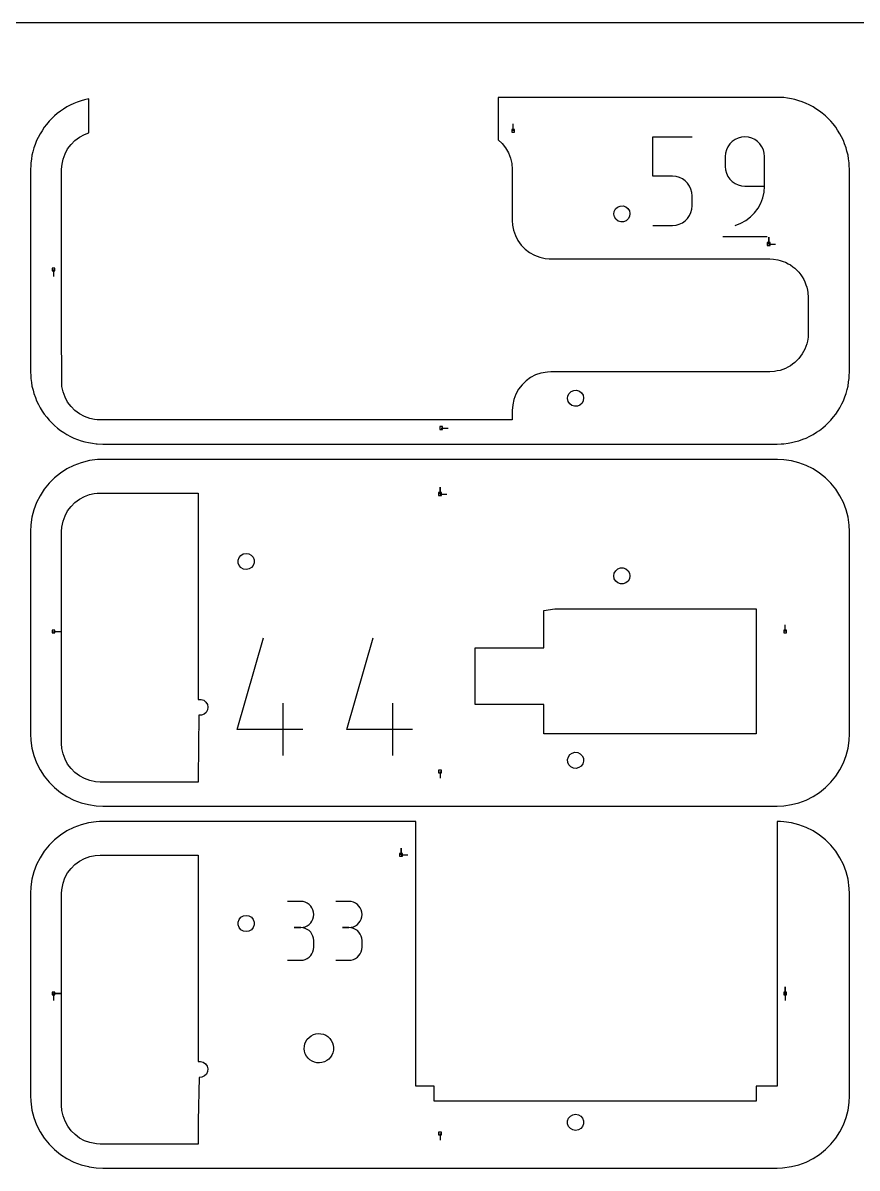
# Model space of a CAD drawing. Extents: x 0 to 570, y 0 to 470.
# Drawn here: x 178.3 to 351.4, y 232.2 to 470 of the extents above; entities that cross this region are included whole.
import ezdxf

# ---------------------------------------------------------------- set-up
doc = ezdxf.new("R2010")
doc.units = 0

msp = doc.modelspace()

# ---------------------------------------------------------------- linework, layer by layer
at = {"layer": 'annotation', "color": 1}
for p, q in [((280.011879, 447.580637), (280.011879, 449.009387)), ((309.029257, 438.142231), (309.029257, 446.31904)), ((309.029257, 446.31904), (317.184188, 446.31904)), ((325.029074, 444.865922), (324.62635, 444.295981)), ((325.520857, 445.358186), (325.029074, 444.865922)), ((326.090079, 445.761202), (325.520857, 445.358186)), ((326.725121, 446.063398), (326.090079, 445.761202)), ((327.414365, 446.253201), (326.725121, 446.063398)), ((328.146191, 446.31904), (327.414365, 446.253201)), ((328.879532, 446.253201), (328.146191, 446.31904)), ((328.146191, 446.31904), (328.146191, 446.31904)), ((329.569582, 446.063398), (328.879532, 446.253201)), ((330.204861, 445.761202), (329.569582, 446.063398)), ((330.773894, 445.358186), (330.204861, 445.761202)), ((331.265203, 444.865922), (330.773894, 445.358186)), ((331.66731, 444.295981), (331.265203, 444.865922)), ((324.134557, 442.969357), (324.068725, 442.235817)), ((324.324305, 443.659935), (324.134557, 442.969357)), ((324.62635, 444.295981), (324.324305, 443.659935)), ((331.96874, 443.659935), (331.66731, 444.295981)), ((332.158014, 442.969357), (331.96874, 443.659935)), ((332.223656, 442.235817), (332.158014, 442.969357)), ((324.068725, 442.235817), (324.068725, 440.194206)), ((324.068725, 440.194206), (324.068725, 440.194206)), ((324.068725, 440.194206), (324.134557, 439.460706)), ((332.223656, 436.112135), (332.223656, 442.235817)), ((332.223656, 442.235817), (332.223656, 442.235817)), ((313.106723, 438.142231), (309.029257, 438.142231)), ((313.838851, 438.076787), (313.106723, 438.142231)), ((314.528256, 437.888042), (313.838851, 438.076787)), ((315.163346, 437.587378), (314.528256, 437.888042)), ((315.732531, 437.186179), (315.163346, 437.587378)), ((324.134557, 439.460706), (324.324305, 438.770234)), ((324.324305, 438.770234), (324.62635, 438.134341)), ((324.62635, 438.134341), (325.029074, 437.564582)), ((316.224218, 436.695826), (315.732531, 437.186179)), ((316.626819, 436.127701), (316.224218, 436.695826)), ((316.928741, 435.493188), (316.626819, 436.127701)), ((317.118395, 434.803668), (316.928741, 435.493188)), ((325.029074, 437.564582), (325.520857, 437.072509)), ((325.520857, 437.072509), (326.090079, 436.669674)), ((326.090079, 436.669674), (326.725121, 436.367632)), ((326.725121, 436.367632), (327.414365, 436.177934)), ((327.414365, 436.177934), (328.146191, 436.112135)), ((328.146191, 436.112135), (332.223656, 436.112135)), ((332.133379, 434.874121), (332.223656, 436.112135)), ((317.184188, 434.070523), (317.118395, 434.803668)), ((317.184188, 432.039275), (317.184188, 434.070523)), ((317.184188, 434.070523), (317.184188, 434.070523)), ((331.444346, 432.557238), (331.869922, 433.684167)), ((331.869922, 433.684167), (332.133379, 434.874121)), ((316.626563, 429.97941), (316.928608, 430.615303)), ((316.928608, 430.615303), (317.118357, 431.305775)), ((317.118357, 431.305775), (317.184188, 432.039275)), ((329.305496, 429.704244), (330.151072, 430.552311)), ((330.151072, 430.552311), (330.867709, 431.508297)), ((330.867709, 431.508297), (331.444346, 432.557238)), ((313.838548, 428.023004), (314.527792, 428.212701)), ((314.527792, 428.212701), (315.162834, 428.514744)), ((315.162834, 428.514744), (315.732057, 428.917578)), ((315.732057, 428.917578), (316.223839, 429.409651)), ((316.223839, 429.409651), (316.626563, 429.97941)), ((326.105731, 427.957204), (327.271765, 428.391726)), ((327.271765, 428.391726), (328.342041, 428.979061)), ((328.342041, 428.979061), (329.305496, 429.704244)), ((309.029257, 427.957204), (313.106723, 427.957204)), ((313.106723, 427.957204), (313.838548, 428.023004)), ((313.106723, 427.957204), (313.106723, 427.957204)), ((326.105731, 427.957204), (326.105731, 427.957204)), ((323.559186, 425.661974), (332.740104, 425.661974)), ((333.080632, 424.08145), (333.080632, 425.5102)), ((333.080632, 424.08145), (333.080632, 425.5102)), ((333.080632, 425.5102), (333.080632, 424.08145)), ((333.080632, 424.08145), (334.509382, 424.08145)), ((184.630637, 418.780637), (184.630637, 417.351887)), ((265.080631, 385.875637), (266.509381, 385.875637)), ((264.842506, 372.167511), (264.842506, 373.596261)), ((264.842506, 372.167511), (264.842506, 373.596261)), ((264.842506, 373.596261), (264.842506, 372.167511)), ((264.842506, 372.167511), (266.271256, 372.167511)), ((336.509384, 343.605635), (336.509384, 345.034385)), ((184.630637, 343.605635), (186.059387, 343.605635)), ((222.746481, 323.286469), (228.175425, 342.326156)), ((245.521253, 323.286469), (250.950197, 342.326156)), ((232.265557, 317.843707), (232.265557, 328.716948)), ((255.040329, 317.843707), (255.040329, 328.716948)), ((214.627264, 323.210724), (214.627264, 323.171157)), ((236.340335, 323.286469), (222.746481, 323.286469)), ((259.115107, 323.286469), (245.521253, 323.286469)), ((264.842506, 314.567509), (264.842506, 313.138759)), ((256.746882, 297.230634), (256.746882, 298.659384)), ((256.746882, 297.230634), (256.746882, 298.659384)), ((256.746882, 298.659384), (256.746882, 297.230634)), ((256.746882, 297.230634), (258.175632, 297.230634)), ((235.91879, 287.581497), (233.200479, 287.581497)), ((236.407684, 287.537614), (235.91879, 287.581497)), ((236.867717, 287.411152), (236.407684, 287.537614)), ((237.291237, 287.209889), (236.867717, 287.411152)), ((237.670592, 286.941601), (237.291237, 287.209889)), ((237.998131, 286.614067), (237.670592, 286.941601)), ((238.266203, 286.235065), (237.998131, 286.614067)), ((238.467156, 285.812372), (238.266203, 286.235065)), ((238.593339, 285.353766), (238.467156, 285.812372)), ((245.945869, 287.581497), (243.227559, 287.581497)), ((246.434764, 287.537614), (245.945869, 287.581497)), ((246.894797, 287.411152), (246.434764, 287.537614)), ((247.318316, 287.209889), (246.894797, 287.411152)), ((247.697672, 286.941601), (247.318316, 287.209889)), ((248.025211, 286.614067), (247.697672, 286.941601)), ((248.293282, 286.235065), (248.025211, 286.614067)), ((248.494235, 285.812372), (248.293282, 286.235065)), ((248.620418, 285.353766), (248.494235, 285.812372)), ((237.670592, 282.785446), (237.998131, 283.113622)), ((237.998131, 283.113622), (238.266203, 283.493582)), ((238.266203, 283.493582), (238.467156, 283.917613)), ((238.467156, 283.917613), (238.593339, 284.377998)), ((238.6371, 284.867025), (238.593339, 285.353766)), ((238.593339, 284.377998), (238.6371, 284.867025)), ((238.6371, 284.867025), (238.6371, 284.867025)), ((247.697672, 282.785446), (248.025211, 283.113622)), ((248.025211, 283.113622), (248.293282, 283.493582)), ((248.293282, 283.493582), (248.494235, 283.917613)), ((248.494235, 283.917613), (248.620418, 284.377998)), ((248.66418, 284.867025), (248.620418, 285.353766)), ((248.620418, 284.377998), (248.66418, 284.867025)), ((248.66418, 284.867025), (248.66418, 284.867025)), ((235.91879, 282.144876), (234.557715, 282.144876)), ((234.557715, 282.144876), (235.91879, 282.144876)), ((235.91879, 282.144876), (236.407684, 282.188769)), ((236.407684, 282.100994), (235.91879, 282.144876)), ((235.91879, 282.144876), (235.91879, 282.144876)), ((236.407684, 282.188769), (236.867717, 282.315305)), ((236.867717, 281.974532), (236.407684, 282.100994)), ((236.867717, 282.315305), (237.291237, 282.516768)), ((237.291237, 281.773268), (236.867717, 281.974532)), ((237.291237, 282.516768), (237.670592, 282.785446)), ((237.670592, 281.504981), (237.291237, 281.773268)), ((237.998131, 281.177447), (237.670592, 281.504981)), ((238.266203, 280.798444), (237.998131, 281.177447)), ((238.467156, 280.375751), (238.266203, 280.798444)), ((245.945869, 282.144876), (244.584795, 282.144876)), ((244.584795, 282.144876), (245.945869, 282.144876)), ((245.945869, 282.144876), (246.434764, 282.188769)), ((246.434764, 282.100994), (245.945869, 282.144876)), ((245.945869, 282.144876), (245.945869, 282.144876)), ((246.434764, 282.188769), (246.894797, 282.315305)), ((246.894797, 281.974532), (246.434764, 282.100994)), ((246.894797, 282.315305), (247.318316, 282.516768)), ((247.318316, 281.773268), (246.894797, 281.974532)), ((247.318316, 282.516768), (247.697672, 282.785446)), ((247.697672, 281.504981), (247.318316, 281.773268)), ((248.025211, 281.177447), (247.697672, 281.504981)), ((248.293282, 280.798444), (248.025211, 281.177447)), ((248.494235, 280.375751), (248.293282, 280.798444)), ((238.593339, 279.917145), (238.467156, 280.375751)), ((238.6371, 279.430404), (238.593339, 279.917145)), ((238.6371, 278.06933), (238.6371, 279.430404)), ((238.6371, 279.430404), (238.6371, 279.430404)), ((248.620418, 279.917145), (248.494235, 280.375751)), ((248.66418, 279.430404), (248.620418, 279.917145)), ((248.66418, 278.06933), (248.66418, 279.430404)), ((248.66418, 279.430404), (248.66418, 279.430404)), ((237.291237, 275.726295), (237.670592, 275.994501)), ((237.670592, 275.994501), (237.998131, 276.321971)), ((237.998131, 276.321971), (238.266203, 276.700949)), ((238.266203, 276.700949), (238.467156, 277.123673)), ((238.467156, 277.123673), (238.593339, 277.582387)), ((238.593339, 277.582387), (238.6371, 278.06933)), ((247.318316, 275.726295), (247.697672, 275.994501)), ((247.697672, 275.994501), (248.025211, 276.321971)), ((248.025211, 276.321971), (248.293282, 276.700949)), ((248.293282, 276.700949), (248.494235, 277.123673)), ((248.494235, 277.123673), (248.620418, 277.582387)), ((248.620418, 277.582387), (248.66418, 278.06933)), ((233.200479, 275.354858), (235.91879, 275.354858)), ((235.91879, 275.354858), (236.407684, 275.398715)), ((235.91879, 275.354858), (235.91879, 275.354858)), ((236.407684, 275.398715), (236.867717, 275.525114)), ((236.867717, 275.525114), (237.291237, 275.726295)), ((243.227559, 275.354858), (245.945869, 275.354858)), ((245.945869, 275.354858), (246.434764, 275.398715)), ((245.945869, 275.354858), (245.945869, 275.354858)), ((246.434764, 275.398715), (246.894797, 275.525114)), ((246.894797, 275.525114), (247.318316, 275.726295)), ((336.509384, 268.430633), (336.509384, 269.859383)), ((336.509384, 268.430633), (336.509384, 269.859383)), ((336.509384, 269.859383), (336.509384, 268.430633)), ((184.630637, 268.430633), (186.059387, 268.430633)), ((184.630637, 268.430633), (186.059387, 268.430633)), ((186.059387, 268.430633), (184.630637, 268.430633)), ((184.630637, 268.430633), (184.630637, 267.001883)), ((336.509384, 268.430633), (336.509384, 267.001883)), ((214.627215, 257.388851), (214.627215, 257.34929)), ((264.842506, 239.392507), (264.842506, 237.963757))]:
    msp.add_line(p, q, dxfattribs=at)
at = {"layer": 'boundary', "color": 5}
for p, q in [((191.920086, 454.255076), (191.048806, 454.03295)), ((191.920086, 451.163374), (191.920086, 454.255076)), ((303.565323, 454.542513), (276.916254, 454.542513)), ((276.916254, 454.542513), (276.916254, 449.58026)), ((320.787547, 454.542513), (303.565323, 454.542513)), ((334.842509, 454.542513), (320.787547, 454.542513)), ((336.238227, 454.477437), (334.842509, 454.542513)), ((336.953483, 454.371948), (336.238227, 454.477437)), ((337.817806, 454.244472), (336.953483, 454.371948)), ((338.517799, 454.063554), (337.817806, 454.244472)), ((186.689669, 452.108183), (186.058065, 451.701196)), ((187.400225, 452.566044), (186.689669, 452.108183)), ((188.07151, 452.903591), (187.400225, 452.566044)), ((188.826706, 453.28333), (188.07151, 452.903591)), ((189.530063, 453.547612), (188.826706, 453.28333)), ((190.32134, 453.84493), (189.530063, 453.547612)), ((191.048806, 454.03295), (190.32134, 453.84493)), ((339.363678, 453.84493), (338.517799, 454.063554)), ((340.04047, 453.590629), (339.363678, 453.84493)), ((340.858312, 453.28333), (340.04047, 453.590629)), ((341.50424, 452.958533), (340.858312, 453.28333)), ((342.284787, 452.566044), (341.50424, 452.958533)), ((342.892539, 452.174428), (342.284787, 452.566044)), ((343.626953, 451.701196), (342.892539, 452.174428)), ((183.695333, 449.579474), (183.159827, 448.916373)), ((184.217788, 450.101926), (183.695333, 449.579474)), ((184.805549, 450.689684), (184.217788, 450.101926)), ((185.394968, 451.16569), (184.805549, 450.689684)), ((186.058065, 451.701196), (185.394968, 451.16569)), ((191.920086, 447.181089), (191.920086, 451.163374)), ((276.916254, 449.58026), (276.916254, 445.727744)), ((344.19411, 451.243169), (343.626953, 451.701196)), ((344.879469, 450.689684), (344.19411, 451.243169)), ((345.382191, 450.186965), (344.879469, 450.689684)), ((345.989684, 449.579474), (345.382191, 450.186965)), ((346.447712, 449.012313), (345.989684, 449.579474)), ((182.225962, 447.616399), (181.818976, 446.984799)), ((182.683822, 448.32695), (182.225962, 447.616399)), ((183.159827, 448.916373), (182.683822, 448.32695)), ((191.034717, 446.84691), (191.920086, 447.181089)), ((347.001196, 448.32695), (346.447712, 449.012313)), ((347.392808, 447.719204), (347.001196, 448.32695)), ((347.866036, 446.984799), (347.392808, 447.719204)), ((180.804373, 444.767039), (180.540094, 444.06368)), ((181.101687, 445.558317), (180.804373, 444.767039)), ((181.439235, 446.229602), (181.101687, 445.558317)), ((181.818976, 446.984799), (181.439235, 446.229602)), ((187.546013, 443.834061), (188.242821, 444.771353)), ((188.242821, 444.771353), (189.068667, 445.597199)), ((189.068667, 445.597199), (190.005958, 446.294004)), ((190.005958, 446.294004), (191.034717, 446.84691)), ((276.916254, 445.727744), (277.721396, 444.947152)), ((277.721396, 444.947152), (278.44567, 444.033583)), ((348.19084, 446.338867), (347.866036, 446.984799)), ((348.583337, 445.558317), (348.19084, 446.338867)), ((348.837632, 444.881524), (348.583337, 445.558317)), ((349.144924, 444.06368), (348.837632, 444.881524)), ((180.140548, 442.51781), (180.017212, 441.681563)), ((180.328569, 443.245278), (180.140548, 442.51781)), ((180.540094, 444.06368), (180.328569, 443.245278)), ((186.595883, 441.707005), (186.993109, 442.805303)), ((186.993109, 442.805303), (187.546013, 443.834061)), ((278.44567, 444.033583), (279.029207, 443.024296)), ((279.029207, 443.024296), (279.459572, 441.940801)), ((349.325844, 443.363688), (349.144924, 444.06368)), ((349.54447, 442.51781), (349.325844, 443.363688)), ((349.649959, 441.802555), (349.54447, 442.51781)), ((179.882698, 440.404576), (179.842504, 439.542513)), ((179.90758, 440.938234), (179.882698, 440.404576)), ((180.017212, 441.681563), (179.90758, 440.938234)), ((186.297512, 439.542513), (186.338446, 440.182071)), ((186.338446, 440.182071), (186.390551, 440.69883)), ((186.390551, 440.69883), (186.595883, 441.707005)), ((279.459572, 441.940801), (279.727595, 440.80619)), ((279.727595, 440.80619), (279.842508, 439.542513)), ((349.777432, 440.938234), (349.649959, 441.802555)), ((349.802603, 440.398374), (349.777432, 440.938234)), ((349.842508, 439.542513), (349.802603, 440.398374)), ((179.842504, 439.542513), (179.842504, 410.513101)), ((186.297512, 431.128805), (186.297512, 439.542513)), ((279.842508, 439.542513), (279.842508, 434.531189)), ((349.842508, 426.665235), (349.842508, 439.542513)), ((279.842508, 434.531189), (279.842508, 428.985825)), ((186.297512, 417.36092), (186.297512, 431.128805)), ((279.842508, 428.985825), (279.904506, 428.017369)), ((279.904506, 428.017369), (280.117303, 426.937123)), ((280.117303, 426.937123), (280.49792, 425.834156)), ((280.49792, 425.834156), (281.035074, 424.798362)), ((349.842508, 397.542513), (349.842508, 426.665235)), ((281.035074, 424.798362), (281.717323, 423.851818)), ((281.717323, 423.851818), (282.530112, 423.014695)), ((282.530112, 423.014695), (283.456129, 422.304835)), ((283.456129, 422.304835), (284.475633, 421.73737)), ((284.475633, 421.73737), (285.566898, 421.324393)), ((285.566898, 421.324393), (286.706659, 421.074706)), ((286.706659, 421.074706), (287.51998, 420.9958)), ((287.51998, 420.9958), (291.807913, 420.985825)), ((291.807913, 420.985825), (319.614816, 420.985825)), ((319.614816, 420.985825), (331.23926, 420.985825)), ((331.23926, 420.985825), (333.297503, 420.985825)), ((333.297503, 420.985825), (334.091882, 420.934973)), ((334.091882, 420.934973), (334.955598, 420.790582)), ((334.955598, 420.790582), (335.461996, 420.687448)), ((335.461996, 420.687448), (336.074313, 420.465989)), ((336.074313, 420.465989), (336.5603, 420.290222)), ((336.5603, 420.290222), (337.133848, 419.98197)), ((337.133848, 419.98197), (337.589065, 419.737315)), ((337.589065, 419.737315), (338.111609, 419.34884)), ((338.111609, 419.34884), (338.526344, 419.040513)), ((338.526344, 419.040513), (338.986769, 418.580093)), ((338.986769, 418.580093), (339.352202, 418.214665)), ((186.297512, 407.015749), (186.297512, 417.36092)), ((339.352202, 418.214665), (339.740674, 417.692114)), ((339.740674, 417.692114), (340.048998, 417.277373)), ((340.048998, 417.277373), (340.357255, 416.703829)), ((340.357255, 416.703829), (340.601914, 416.248615)), ((340.601914, 416.248615), (340.823372, 415.636301)), ((340.823372, 415.636301), (340.99914, 415.150317)), ((340.99914, 415.150317), (341.129076, 414.512283)), ((341.129076, 414.512283), (341.232205, 414.005885)), ((341.232205, 414.005885), (341.297511, 412.985825)), ((341.297511, 412.985825), (341.297511, 410.301985)), ((179.842504, 410.513101), (179.842504, 397.542513)), ((341.297511, 410.301985), (341.297511, 405.756932)), ((186.328213, 395.062844), (186.297512, 407.015749)), ((341.247909, 404.767746), (341.11123, 403.928424)), ((341.297511, 405.756932), (341.247909, 404.767746)), ((340.601914, 402.279723), (340.314917, 401.745736)), ((340.792956, 402.807939), (340.601914, 402.279723)), ((340.99914, 403.378022), (340.792956, 402.807939)), ((341.11123, 403.928424), (340.99914, 403.378022)), ((338.923532, 399.885008), (338.526344, 399.487825)), ((339.352202, 400.313672), (338.923532, 399.885008)), ((339.68732, 400.764454), (339.352202, 400.313672)), ((340.048998, 401.250964), (339.68732, 400.764454)), ((340.314917, 401.745736), (340.048998, 401.250964)), ((179.842504, 397.542513), (179.882698, 396.68045)), ((285.793808, 397.267715), (284.69084, 396.887097)), ((287.125592, 397.504412), (285.793808, 397.267715)), ((287.842505, 397.542513), (287.125592, 397.504412)), ((291.807913, 397.542513), (287.842505, 397.542513)), ((319.614816, 397.542513), (291.807913, 397.542513)), ((331.216629, 397.542513), (319.614816, 397.542513)), ((333.297503, 397.542513), (331.216629, 397.542513)), ((334.317565, 397.60781), (333.297503, 397.542513)), ((334.867968, 397.719908), (334.317565, 397.60781)), ((335.461996, 397.84089), (334.867968, 397.719908)), ((335.990215, 398.031932), (335.461996, 397.84089)), ((336.5603, 398.238116), (335.990215, 398.031932)), ((337.055074, 398.504031), (336.5603, 398.238116)), ((337.589065, 398.791023), (337.055074, 398.504031)), ((338.03984, 399.126143), (337.589065, 398.791023)), ((338.526344, 399.487825), (338.03984, 399.126143)), ((349.802603, 396.686651), (349.842508, 397.542513)), ((179.882698, 396.68045), (179.90758, 396.146791)), ((179.90758, 396.146791), (180.030916, 395.310545)), ((180.030916, 395.310545), (180.140548, 394.567215)), ((186.3628, 394.522453), (186.328213, 395.062844)), ((281.871378, 394.854907), (281.161514, 393.928892)), ((282.708498, 395.667699), (281.871378, 394.854907)), ((283.655045, 396.349941), (282.708498, 395.667699)), ((284.69084, 396.887097), (283.655045, 396.349941)), ((349.54447, 394.567215), (349.671943, 395.431536)), ((349.671943, 395.431536), (349.777432, 396.146791)), ((349.777432, 396.146791), (349.802603, 396.686651)), ((180.140548, 394.567215), (180.352072, 393.748814)), ((180.352072, 393.748814), (180.540093, 393.021347)), ((180.540093, 393.021347), (180.837408, 392.230066)), ((186.595883, 393.378022), (186.3628, 394.522453)), ((186.993109, 392.27972), (186.595883, 393.378022)), ((280.59405, 392.909388), (280.181074, 391.818123)), ((281.161514, 393.928892), (280.59405, 392.909388)), ((348.890629, 392.344551), (349.144924, 393.021347)), ((349.144924, 393.021347), (349.36355, 393.867223)), ((349.36355, 393.867223), (349.54447, 394.567215)), ((180.837408, 392.230066), (181.101687, 391.526704)), ((181.101687, 391.526704), (181.481428, 390.771511)), ((181.481428, 390.771511), (181.818976, 390.100229)), ((181.818976, 390.100229), (182.276836, 389.389675)), ((187.546013, 391.250964), (186.993109, 392.27972)), ((188.242821, 390.313673), (187.546013, 391.250964)), ((189.068667, 389.487824), (188.242821, 390.313673)), ((279.931391, 390.678362), (279.842508, 389.542511)), ((280.181074, 391.818123), (279.931391, 390.678362)), ((347.474424, 389.492481), (347.866036, 390.100229)), ((347.866036, 390.100229), (348.258532, 390.880775)), ((348.258532, 390.880775), (348.583337, 391.526704)), ((348.583337, 391.526704), (348.890629, 392.344551)), ((182.276836, 389.389675), (182.683822, 388.758072)), ((182.683822, 388.758072), (183.219328, 388.094974)), ((183.219328, 388.094974), (183.695333, 387.505553)), ((190.005958, 388.791021), (189.068667, 389.487824)), ((191.034717, 388.238118), (190.005958, 388.791021)), ((192.133015, 387.840889), (191.034717, 388.238118)), ((193.14119, 387.635562), (192.133015, 387.840889)), ((193.657947, 387.583454), (193.14119, 387.635562)), ((279.842508, 389.542511), (279.842508, 388.593099)), ((279.842508, 388.593099), (279.842508, 387.542512)), ((345.989685, 387.505553), (346.543169, 388.190913)), ((346.543169, 388.190913), (347.001196, 388.758072)), ((347.001196, 388.758072), (347.474424, 389.492481)), ((183.695333, 387.505553), (184.283094, 386.917792)), ((184.283094, 386.917792), (184.805549, 386.395338)), ((184.805549, 386.395338), (185.468645, 385.859833)), ((185.468645, 385.859833), (186.058064, 385.383829)), ((186.058064, 385.383829), (186.76862, 384.925968)), ((194.297502, 387.542512), (193.657947, 387.583454)), ((205.544235, 387.542512), (194.297502, 387.542512)), ((241.787637, 387.542512), (205.544235, 387.542512)), ((276.044859, 387.542512), (241.787637, 387.542512)), ((279.842508, 387.542512), (276.044859, 387.542512)), ((343.019201, 384.992213), (343.626953, 385.383829)), ((343.626953, 385.383829), (344.312312, 385.937312)), ((344.312312, 385.937312), (344.879469, 386.395338)), ((344.879469, 386.395338), (345.486963, 387.002831)), ((345.486963, 387.002831), (345.989685, 387.505553)), ((186.76862, 384.925968), (187.400224, 384.51898)), ((187.400224, 384.51898), (188.155421, 384.139241)), ((188.155421, 384.139241), (188.826706, 383.801694)), ((188.826706, 383.801694), (189.617983, 383.504379)), ((189.617983, 383.504379), (190.32134, 383.240098)), ((190.32134, 383.240098), (191.13974, 383.028573)), ((191.13974, 383.028573), (191.867206, 382.840552)), ((337.817806, 382.840552), (338.663685, 383.059178)), ((338.663685, 383.059178), (339.363678, 383.240098)), ((339.363678, 383.240098), (340.18152, 383.547395)), ((340.18152, 383.547395), (340.858312, 383.801694)), ((340.858312, 383.801694), (341.638858, 384.194183)), ((341.638858, 384.194183), (342.284787, 384.51898)), ((342.284787, 384.51898), (343.019201, 384.992213)), ((191.867206, 382.840552), (192.703451, 382.717218)), ((192.703451, 382.717218), (193.446779, 382.607587)), ((193.446779, 382.607587), (193.693084, 382.596103)), ((193.693084, 382.596103), (194.842509, 382.542511)), ((194.842509, 382.542511), (219.033685, 382.542511)), ((219.033685, 382.542511), (261.936326, 382.542511)), ((261.936326, 382.542511), (304.860587, 382.542511)), ((304.860587, 382.542511), (334.842509, 382.542511)), ((334.842509, 382.542511), (335.698368, 382.582416)), ((335.698368, 382.582416), (336.238227, 382.607587)), ((336.238227, 382.607587), (337.10255, 382.735062)), ((337.10255, 382.735062), (337.817806, 382.840552)), ((190.32134, 378.669928), (188.826706, 378.108328)), ((192.077889, 379.104594), (190.32134, 378.669928)), ((193.743006, 379.325968), (192.077889, 379.104594)), ((193.959696, 379.338652), (193.743006, 379.325968)), ((194.842509, 379.367511), (193.959696, 379.338652)), ((202.495823, 379.367511), (194.842509, 379.367511)), ((254.652938, 379.367511), (202.495823, 379.367511)), ((261.205666, 379.367511), (254.652938, 379.367511)), ((330.217704, 379.367511), (261.205666, 379.367511)), ((333.997184, 379.367511), (330.217704, 379.367511)), ((334.902952, 379.364693), (333.997184, 379.367511)), ((336.238227, 379.302435), (334.902952, 379.364693)), ((337.817806, 379.06947), (336.238227, 379.302435)), ((339.363678, 378.669927), (337.817806, 379.06947)), ((340.858312, 378.108328), (339.363678, 378.669927)), ((186.058064, 376.526193), (184.805549, 375.514682)), ((187.400225, 377.391042), (186.058064, 376.526193)), ((188.826706, 378.108328), (187.400225, 377.391042)), ((342.284787, 377.391042), (340.858312, 378.108328)), ((343.626953, 376.526193), (342.284787, 377.391042)), ((344.879469, 375.514682), (343.626953, 376.526193)), ((183.695333, 374.404472), (182.683822, 373.151947)), ((184.805549, 375.514682), (183.695333, 374.404472)), ((345.989685, 374.404472), (344.879469, 375.514682)), ((347.001196, 373.151948), (345.989685, 374.404472)), ((181.818976, 371.809796), (181.101687, 370.383315)), ((182.683822, 373.151947), (181.818976, 371.809796)), ((347.866036, 371.809796), (347.001196, 373.151948)), ((348.583337, 370.383315), (347.866036, 371.809796)), ((180.540093, 368.888678), (180.140548, 367.342807)), ((181.101687, 370.383315), (180.540093, 368.888678)), ((349.144924, 368.888678), (348.583337, 370.383315)), ((349.54447, 367.342807), (349.144924, 368.888678)), ((180.140548, 367.342807), (179.90758, 365.763232)), ((349.779561, 365.717563), (349.54447, 367.342807)), ((179.90758, 365.763232), (179.842504, 364.367511)), ((179.842504, 364.367511), (179.842504, 342.749863)), ((349.842508, 364.367511), (349.779561, 365.717563)), ((349.842508, 344.054644), (349.842508, 364.367511)), ((179.842504, 342.749863), (179.842504, 322.367511)), ((349.842508, 322.367511), (349.842508, 344.054644)), ((179.842504, 322.367511), (179.905666, 321.012839)), ((349.777432, 320.971788), (349.842508, 322.367511)), ((179.905666, 321.012839), (180.140548, 319.392213)), ((180.140548, 319.392213), (180.540093, 317.846345)), ((349.144924, 317.846345), (349.54447, 319.392213)), ((349.54447, 319.392213), (349.777432, 320.971788)), ((180.540093, 317.846345), (181.101687, 316.351702)), ((181.101687, 316.351702), (181.818976, 314.925227)), ((347.866036, 314.925227), (348.583337, 316.351702)), ((348.583337, 316.351702), (349.144924, 317.846345)), ((181.818976, 314.925227), (182.683822, 313.583069)), ((347.001196, 313.583069), (347.866036, 314.925227)), ((182.683822, 313.583069), (183.695333, 312.330551)), ((183.695333, 312.330551), (184.805549, 311.220335)), ((344.879469, 311.220335), (345.989684, 312.330551)), ((345.989684, 312.330551), (347.001196, 313.583069)), ((184.805549, 311.220335), (186.058065, 310.208827)), ((186.058065, 310.208827), (187.400225, 309.343978)), ((187.400225, 309.343978), (188.826706, 308.626692)), ((340.858312, 308.626692), (342.284787, 309.343978)), ((342.284787, 309.343978), (343.626953, 310.208827)), ((343.626953, 310.208827), (344.879469, 311.220335)), ((188.826706, 308.626692), (190.32134, 308.065096)), ((190.32134, 308.065096), (191.867206, 307.66555)), ((191.867206, 307.66555), (193.446779, 307.432585)), ((193.446779, 307.432585), (194.842509, 307.367509)), ((194.842509, 307.367509), (212.857214, 307.367509)), ((212.857214, 307.367509), (244.80599, 307.367509)), ((244.80599, 307.367509), (312.515546, 307.367509)), ((312.515546, 307.367509), (334.842509, 307.367509)), ((334.842509, 307.367509), (336.192558, 307.430456)), ((336.192558, 307.430456), (337.817806, 307.66555)), ((337.817806, 307.66555), (339.363678, 308.065096)), ((339.363678, 308.065096), (340.858312, 308.626692)), ((187.400225, 302.21604), (186.058065, 301.351191)), ((188.826706, 302.933326), (187.400225, 302.21604)), ((190.32134, 303.494925), (188.826706, 302.933326)), ((191.867206, 303.894468), (190.32134, 303.494925)), ((193.468607, 304.129167), (191.867206, 303.894468)), ((194.181661, 304.170906), (193.468607, 304.129167)), ((194.842509, 304.192509), (194.181661, 304.170906)), ((220.026956, 304.192509), (194.842509, 304.192509)), ((259.842507, 304.192509), (220.026956, 304.192509)), ((259.842507, 265.558885), (259.842507, 304.192509)), ((335.509344, 304.161417), (334.842509, 304.192509)), ((334.842509, 304.192509), (334.842509, 287.826132)), ((336.238227, 304.127433), (335.509344, 304.161417)), ((337.817806, 303.894468), (336.238227, 304.127433)), ((339.363678, 303.494926), (337.817806, 303.894468)), ((340.858312, 302.933326), (339.363678, 303.494926)), ((342.284787, 302.21604), (340.858312, 302.933326)), ((343.626954, 301.351191), (342.284787, 302.21604)), ((184.805549, 300.33968), (183.695333, 299.22947)), ((186.058065, 301.351191), (184.805549, 300.33968)), ((344.879469, 300.33968), (343.626954, 301.351191)), ((345.989685, 299.22947), (344.879469, 300.33968)), ((182.683822, 297.976945), (181.818976, 296.634794)), ((183.695333, 299.22947), (182.683822, 297.976945)), ((347.001196, 297.976945), (345.989685, 299.22947)), ((347.866036, 296.634794), (347.001196, 297.976945)), ((181.101687, 295.208313), (180.540094, 293.713676)), ((181.818976, 296.634794), (181.101687, 295.208313)), ((348.583337, 295.208313), (347.866036, 296.634794)), ((349.144924, 293.713676), (348.583337, 295.208313)), ((180.540094, 293.713676), (180.140548, 292.167805)), ((349.54447, 292.167805), (349.144924, 293.713676)), ((179.90758, 290.588229), (179.842504, 289.192508)), ((180.140548, 292.167805), (179.90758, 290.588229)), ((349.7922, 290.271492), (349.54447, 292.167805)), ((349.842508, 289.192508), (349.7922, 290.271492)), ((179.842504, 289.192508), (179.842504, 273.010155)), ((334.842509, 287.826132), (334.842509, 249.192508)), ((349.842508, 263.426877), (349.842508, 289.192508)), ((179.842504, 273.010155), (179.842504, 247.192509)), ((259.842507, 249.192508), (259.842507, 265.558885)), ((349.842508, 247.192509), (349.842508, 263.426877)), ((262.735596, 249.192508), (259.842507, 249.192508)), ((263.654086, 249.192508), (262.735596, 249.192508)), ((263.654086, 246.85167), (263.654086, 249.192508)), ((331.520307, 249.192508), (330.465584, 249.192508)), ((330.465584, 249.192508), (330.465584, 246.85167)), ((334.842509, 249.192508), (331.520307, 249.192508)), ((179.842504, 247.192509), (179.892651, 246.116982)), ((179.892651, 246.116982), (180.140548, 244.21721)), ((263.654086, 246.108507), (263.654086, 246.85167)), ((277.489958, 246.108507), (263.654086, 246.108507)), ((330.465584, 246.108507), (277.489958, 246.108507)), ((330.465584, 246.85167), (330.465584, 246.108507)), ((349.54447, 244.217211), (349.777432, 245.796787)), ((349.777432, 245.796787), (349.842508, 247.192509)), ((180.140548, 244.21721), (180.540094, 242.671343)), ((180.540094, 242.671343), (181.101687, 241.1767)), ((348.583337, 241.1767), (349.144925, 242.671343)), ((349.144925, 242.671343), (349.54447, 244.217211)), ((181.101687, 241.1767), (181.818976, 239.750224)), ((347.866036, 239.750224), (348.583337, 241.1767)), ((181.818976, 239.750224), (182.683822, 238.408067)), ((182.683822, 238.408067), (183.695333, 237.155549)), ((345.989685, 237.155549), (347.001196, 238.408067)), ((347.001196, 238.408067), (347.866036, 239.750224)), ((183.695333, 237.155549), (184.805549, 236.045333)), ((184.805549, 236.045333), (186.058065, 235.033824)), ((343.626954, 235.033825), (344.879469, 236.045333)), ((344.879469, 236.045333), (345.989685, 237.155549)), ((186.058065, 235.033824), (187.400225, 234.168976)), ((187.400225, 234.168976), (188.826706, 233.45169)), ((188.826706, 233.45169), (190.32134, 232.890093)), ((339.363678, 232.890093), (340.858312, 233.45169)), ((340.858312, 233.45169), (342.284787, 234.168976)), ((342.284787, 234.168976), (343.626954, 235.033825)), ((190.32134, 232.890093), (191.867206, 232.490548)), ((191.867206, 232.490548), (191.997289, 232.471362)), ((191.997289, 232.471362), (193.446779, 232.257583)), ((193.446779, 232.257583), (194.842509, 232.192507)), ((194.842509, 232.192507), (208.327803, 232.192507)), ((208.327803, 232.192507), (232.243743, 232.192507)), ((232.243743, 232.192507), (318.129182, 232.192507)), ((318.129182, 232.192507), (334.842509, 232.192507)), ((334.842509, 232.192507), (335.92149, 232.242815)), ((335.92149, 232.242815), (337.817806, 232.490548)), ((337.817806, 232.490548), (339.363678, 232.890093))]:
    msp.add_line(p, q, dxfattribs=at)
at = {"layer": 'frame', "color": 5}
msp.add_line((570, 470), (0, 470), dxfattribs=at)
at = {"layer": 'hole', "color": 5}
for p, q in [((280.297629, 447.866387), (279.726129, 447.866387)), ((279.726129, 447.866387), (279.726129, 447.294887)), ((279.726129, 447.294887), (280.297629, 447.294887)), ((280.297629, 447.294887), (280.297629, 447.866387)), ((300.935475, 430.274996), (301.01458, 430.850664)), ((301.01458, 430.850664), (301.285808, 431.36456)), ((301.285808, 431.36456), (301.716437, 431.754701)), ((301.716437, 431.754701), (302.254535, 431.974027)), ((302.254535, 431.974027), (302.835197, 431.996088)), ((302.835197, 431.996088), (303.388382, 431.818221)), ((303.388382, 431.818221), (303.847369, 431.461878)), ((303.847369, 431.461878), (304.156809, 430.970043)), ((304.156809, 430.970043), (304.279364, 430.402037)), ((301.058032, 429.706988), (300.935475, 430.274996)), ((301.367468, 429.215151), (301.058032, 429.706988)), ((301.826458, 428.858809), (301.367468, 429.215151)), ((302.379645, 428.680943), (301.826458, 428.858809)), ((302.960307, 428.703003), (302.379645, 428.680943)), ((303.4984, 428.92233), (302.960307, 428.703003)), ((303.929032, 429.31247), (303.4984, 428.92233)), ((304.200258, 429.826367), (303.929032, 429.31247)), ((304.279364, 430.402037), (304.200258, 429.826367)), ((333.366382, 424.3672), (332.794882, 424.3672)), ((332.794882, 424.3672), (332.794882, 423.7957)), ((332.794882, 423.7957), (333.366382, 423.7957)), ((333.366382, 423.7957), (333.366382, 424.3672)), ((184.916387, 419.066387), (184.344887, 419.066387)), ((184.344887, 419.066387), (184.344887, 418.494887)), ((184.916387, 418.494887), (184.916387, 419.066387)), ((184.344887, 418.494887), (184.916387, 418.494887)), ((291.323827, 391.970265), (291.399901, 392.546199)), ((291.399901, 392.546199), (291.668372, 393.061381)), ((291.668372, 393.061381), (292.09685, 393.453672)), ((292.09685, 393.453672), (292.633661, 393.675757)), ((292.633661, 393.675757), (293.214058, 393.700849)), ((293.214058, 393.700849), (293.768031, 393.52592)), ((293.768031, 393.52592), (294.228765, 393.172072)), ((294.228765, 393.172072), (294.540694, 392.68198)), ((294.540694, 392.68198), (294.666189, 392.114761)), ((291.449323, 391.403043), (291.323827, 391.970265)), ((291.761252, 390.912953), (291.449323, 391.403043)), ((292.221987, 390.559105), (291.761252, 390.912953)), ((292.775962, 390.384176), (292.221987, 390.559105)), ((293.356359, 390.409267), (292.775962, 390.384176)), ((293.893167, 390.631353), (293.356359, 390.409267)), ((294.321645, 391.023644), (293.893167, 390.631353)), ((294.590114, 391.538825), (294.321645, 391.023644)), ((294.666189, 392.114761), (294.590114, 391.538825)), ((265.366381, 386.161387), (264.794881, 386.161387)), ((264.794881, 386.161387), (264.794881, 385.589887)), ((264.794881, 385.589887), (265.366381, 385.589887)), ((265.366381, 385.589887), (265.366381, 386.161387)), ((189.068667, 370.422197), (190.005958, 371.119002)), ((190.005958, 371.119002), (191.034717, 371.671908)), ((191.034717, 371.671908), (192.057134, 372.046664)), ((192.057134, 372.046664), (193.071337, 372.267994)), ((193.071337, 372.267994), (193.64096, 372.32548)), ((193.64096, 372.32548), (194.297503, 372.367511)), ((194.297503, 372.367511), (213.385555, 372.367511)), ((213.385555, 372.367511), (214.627169, 372.367511)), ((214.627169, 372.367511), (214.627169, 332.12202)), ((265.128256, 372.453261), (264.556756, 372.453261)), ((264.556756, 372.453261), (264.556756, 371.881761)), ((264.556756, 371.881761), (265.128256, 371.881761)), ((265.128256, 371.881761), (265.128256, 372.453261)), ((186.993109, 367.630301), (187.546013, 368.659059)), ((187.546013, 368.659059), (188.242821, 369.59635)), ((188.242821, 369.59635), (189.068667, 370.422197)), ((186.357593, 365.306207), (186.595883, 366.532003)), ((186.595883, 366.532003), (186.993109, 367.630301)), ((186.297512, 364.367511), (186.357593, 365.306207)), ((186.297512, 358.428803), (186.297512, 364.367511)), ((223.140147, 358.971131), (223.504856, 359.424263)), ((223.504856, 359.424263), (224.002549, 359.725331)), ((224.002549, 359.725331), (224.5732, 359.83802)), ((224.5732, 359.83802), (225.147979, 359.748739)), ((225.147979, 359.748739), (225.657559, 359.468254)), ((225.657559, 359.468254), (226.040475, 359.030401)), ((186.297512, 348.710917), (186.297512, 358.428803)), ((222.95241, 358.420589), (223.140147, 358.971131)), ((222.964294, 357.839038), (222.95241, 358.420589)), ((223.174367, 357.296625), (222.964294, 357.839038)), ((223.529145, 356.878474), (223.174367, 357.296625)), ((223.557283, 356.858771), (223.529145, 356.878474)), ((224.066861, 356.578287), (223.557283, 356.858771)), ((225.709986, 356.902763), (225.21229, 356.601695)), ((226.074694, 357.355894), (225.709986, 356.902763)), ((226.040475, 359.030401), (226.250545, 358.487988)), ((226.262429, 357.906437), (226.074694, 357.355894)), ((226.250545, 358.487988), (226.262429, 357.906437)), ((301.768668, 356.616271), (302.316124, 356.815528)), ((302.316124, 356.815528), (302.898716, 356.815528)), ((302.898716, 356.815528), (303.44617, 356.616271)), ((224.641639, 356.489007), (224.066861, 356.578287)), ((225.21229, 356.601695), (224.641639, 356.489007)), ((300.929917, 355.163514), (301.031083, 355.737252)), ((301.031083, 354.589774), (300.929917, 355.163514)), ((301.031083, 355.737252), (301.32238, 356.241789)), ((301.32238, 354.085235), (301.031083, 354.589774)), ((301.32238, 356.241789), (301.768668, 356.616271)), ((303.44617, 356.616271), (303.892457, 356.241789)), ((303.892457, 356.241789), (304.183755, 355.737252)), ((304.183755, 354.589774), (303.892457, 354.085236)), ((304.183755, 355.737252), (304.284921, 355.163514)), ((304.284921, 355.163514), (304.183755, 354.589774)), ((301.768668, 353.710754), (301.32238, 354.085235)), ((302.316124, 353.511498), (301.768668, 353.710754)), ((302.898716, 353.511498), (302.316124, 353.511498)), ((303.44617, 353.710754), (302.898716, 353.511498)), ((303.892457, 354.085236), (303.44617, 353.710754)), ((186.297512, 328.465747), (186.297512, 348.710917)), ((286.366926, 344.506405), (286.366927, 347.966956)), ((286.366927, 347.966956), (288.677274, 348.32626)), ((288.677274, 348.32626), (330.46542, 348.32626)), ((330.46542, 348.32626), (330.46542, 327.60725)), ((184.916387, 343.891385), (184.344887, 343.891385)), ((184.344887, 343.891385), (184.344887, 343.319885)), ((184.344887, 343.319885), (184.916387, 343.319885)), ((184.916387, 343.319885), (184.916387, 343.891385)), ((286.366927, 340.230862), (286.366926, 344.506405)), ((336.795134, 343.891385), (336.223634, 343.891385)), ((336.223634, 343.891385), (336.223634, 343.319885)), ((336.223634, 343.319885), (336.795134, 343.319885)), ((336.795134, 343.319885), (336.795134, 343.891385)), ((272.138087, 334.032579), (272.138087, 340.230862)), ((272.138087, 340.230862), (278.852038, 340.230862)), ((278.852038, 340.230862), (286.366927, 340.230862)), ((272.138087, 328.494911), (272.138087, 334.032579)), ((214.627169, 332.12202), (214.627169, 329.504185)), ((186.297512, 320.367509), (186.297512, 328.465747)), ((214.627169, 329.504185), (215.246809, 329.522981)), ((215.246809, 329.522981), (215.797826, 329.337023)), ((215.797826, 329.337023), (216.252013, 328.973821)), ((216.252013, 328.973821), (216.554587, 328.47718)), ((216.554587, 328.47718), (216.669052, 327.907005)), ((279.652976, 328.494911), (272.138087, 328.494911)), ((286.366927, 328.494911), (279.652976, 328.494911)), ((286.366927, 326.315045), (286.366927, 328.494911)), ((214.743207, 326.21204), (214.627169, 313.214199)), ((215.3246, 326.225757), (214.743207, 326.21204)), ((215.866233, 326.437492), (215.3246, 326.225757)), ((216.302788, 326.821709), (215.866233, 326.437492)), ((216.581603, 327.332066), (216.302788, 326.821709)), ((216.669052, 327.907005), (216.581603, 327.332066)), ((286.366926, 324.061792), (286.366927, 326.315045)), ((330.46542, 327.60725), (330.46542, 324.065342)), ((286.366926, 322.344011), (286.366926, 324.061792)), ((330.46542, 324.065342), (330.46542, 322.357341)), ((286.856362, 322.344011), (286.366926, 322.344011)), ((305.940627, 322.344011), (286.856362, 322.344011)), ((330.46542, 322.357341), (305.940627, 322.344011)), ((186.3628, 319.347451), (186.297512, 320.367509)), ((186.595883, 318.20302), (186.3628, 319.347451)), ((186.993109, 317.104718), (186.595883, 318.20302)), ((187.546013, 316.075962), (186.993109, 317.104718)), ((291.331107, 317.022968), (291.484624, 317.582679)), ((291.378282, 316.444505), (291.331107, 317.022968)), ((291.620462, 315.917063), (291.378282, 316.444505)), ((291.484624, 317.582679), (291.820315, 318.056132)), ((291.820315, 318.056132), (292.297689, 318.386218)), ((292.297689, 318.386218), (292.859172, 318.533127)), ((292.859172, 318.533127), (293.437041, 318.479136)), ((293.437041, 318.479136), (293.961588, 318.23076)), ((293.961588, 318.23076), (294.369554, 317.817956)), ((294.369554, 317.817956), (294.611732, 317.290514)), ((294.658907, 316.712053), (294.505392, 316.152339)), ((294.611732, 317.290514), (294.658907, 316.712053)), ((188.242821, 315.13867), (187.546013, 316.075962)), ((189.068667, 314.312821), (188.242821, 315.13867)), ((190.005958, 313.616019), (189.068667, 314.312821)), ((265.128256, 314.853259), (264.556756, 314.853259)), ((264.556756, 314.853259), (264.556756, 314.281759)), ((264.556756, 314.281759), (265.128256, 314.281759)), ((265.128256, 314.281759), (265.128256, 314.853259)), ((292.028427, 315.50426), (291.620462, 315.917063)), ((292.55298, 315.255883), (292.028427, 315.50426)), ((293.130847, 315.201894), (292.55298, 315.255883)), ((293.69233, 315.348802), (293.130847, 315.201894)), ((294.169701, 315.678888), (293.69233, 315.348802)), ((294.505392, 316.152339), (294.169701, 315.678888)), ((191.034717, 313.063116), (190.005958, 313.616019)), ((192.133015, 312.665887), (191.034717, 313.063116)), ((193.358811, 312.427601), (192.133015, 312.665887)), ((194.297502, 312.36751), (193.358811, 312.427601)), ((213.385555, 312.36751), (194.297502, 312.36751)), ((214.627169, 312.36751), (213.385555, 312.36751)), ((214.627169, 313.214199), (214.627169, 312.36751)), ((257.032632, 297.516384), (256.461132, 297.516384)), ((256.461132, 297.516384), (256.461132, 296.944884)), ((257.032632, 296.944884), (257.032632, 297.516384)), ((188.242166, 294.420467), (189.067891, 295.246418)), ((189.067891, 295.246418), (190.005077, 295.943345)), ((190.005077, 295.943345), (191.03375, 296.496386)), ((191.03375, 296.496386), (192.131983, 296.893756)), ((192.131983, 296.893756), (193.27637, 297.126987)), ((193.27637, 297.126987), (194.297502, 297.192509)), ((194.297502, 297.192509), (207.551826, 297.192509)), ((207.551826, 297.192509), (214.627169, 297.192509)), ((214.627169, 297.192509), (214.627169, 269.246926)), ((256.461132, 296.944884), (257.032632, 296.944884)), ((186.992736, 292.454266), (187.545493, 293.48309)), ((187.545493, 293.48309), (188.242166, 294.420467)), ((186.346463, 289.957314), (186.595664, 291.355925)), ((186.595664, 291.355925), (186.992736, 292.454266)), ((186.297512, 289.192508), (186.346463, 289.957314)), ((186.297512, 285.0688), (186.297512, 289.192508)), ((186.297512, 278.320915), (186.297512, 285.0688)), ((222.955404, 283.279806), (223.154665, 283.827261)), ((222.955404, 282.697216), (222.955404, 283.279806)), ((223.154665, 283.827261), (223.529145, 284.27355)), ((223.529145, 284.27355), (224.033681, 284.564846)), ((224.033681, 284.564846), (224.60742, 284.666012)), ((224.60742, 284.666012), (225.181158, 284.564846)), ((225.181158, 284.564846), (225.685697, 284.27355)), ((225.685697, 284.27355), (226.060177, 283.827261)), ((226.060177, 283.827261), (226.259435, 283.279806)), ((226.259435, 283.279806), (226.259435, 282.697215)), ((223.154665, 282.149761), (222.955404, 282.697216)), ((223.529145, 281.703472), (223.154665, 282.149761)), ((224.033681, 281.412175), (223.529145, 281.703472)), ((224.60742, 281.311011), (224.033681, 281.412175)), ((225.181158, 281.412175), (224.60742, 281.311011)), ((225.685697, 281.703472), (225.181158, 281.412175)), ((226.060177, 282.149761), (225.685697, 281.703472)), ((226.259435, 282.697215), (226.060177, 282.149761)), ((186.297512, 250.815745), (186.297512, 278.320915)), ((214.627169, 269.246926), (214.627169, 254.329183)), ((184.916387, 268.716383), (184.344887, 268.716383)), ((184.344887, 268.716383), (184.344887, 268.144883)), ((184.344887, 268.144883), (184.916387, 268.144883)), ((184.916387, 268.144883), (184.916387, 268.716383)), ((336.795134, 268.716383), (336.223634, 268.716383)), ((336.223634, 268.716383), (336.223634, 268.144883)), ((336.223634, 268.144883), (336.795134, 268.144883)), ((336.795134, 268.144883), (336.795134, 268.716383)), ((237.298966, 258.95128), (237.659293, 259.340309)), ((237.659293, 259.340309), (238.081697, 259.660857)), ((238.081697, 259.660857), (238.553351, 259.903186)), ((238.553351, 259.903186), (239.059918, 260.059932)), ((239.059918, 260.059932), (239.586006, 260.126331)), ((239.586006, 260.126331), (240.115634, 260.100368)), ((240.115634, 260.100368), (240.632706, 259.98283)), ((240.632706, 259.98283), (241.121513, 259.77729)), ((241.121513, 259.77729), (241.567202, 259.489991)), ((241.567202, 259.489991), (241.95623, 259.129665)), ((236.662626, 256.970085), (236.688589, 257.499713)), ((236.729025, 256.443996), (236.662626, 256.970085)), ((236.688589, 257.499713), (236.806126, 258.016785)), ((236.806126, 258.016785), (237.011668, 258.505591)), ((237.011668, 258.505591), (237.298966, 258.95128)), ((241.95623, 259.129665), (242.276778, 258.707258)), ((242.276778, 258.707258), (242.519108, 258.235606)), ((242.519108, 258.235606), (242.675852, 257.72904)), ((242.675852, 257.72904), (242.742252, 257.20295)), ((242.742252, 257.20295), (242.716288, 256.673323)), ((236.88577, 255.93743), (236.729025, 256.443996)), ((237.1281, 255.465778), (236.88577, 255.93743)), ((237.448648, 255.043371), (237.1281, 255.465778)), ((237.837677, 254.683044), (237.448648, 255.043371)), ((238.283364, 254.395746), (237.837677, 254.683044)), ((241.32318, 254.512178), (240.851527, 254.26985)), ((241.745586, 254.832727), (241.32318, 254.512178)), ((242.105912, 255.221755), (241.745586, 254.832727)), ((242.393211, 255.667445), (242.105912, 255.221755)), ((242.598752, 256.156251), (242.393211, 255.667445)), ((242.716288, 256.673323), (242.598752, 256.156251)), ((214.627169, 254.329183), (215.149057, 254.356531)), ((215.149057, 254.356531), (215.708896, 254.20349)), ((215.708896, 254.20349), (216.182628, 253.868204)), ((216.182628, 253.868204), (216.513116, 253.391108)), ((216.606998, 252.251845), (216.359068, 251.727086)), ((216.513116, 253.391108), (216.660499, 252.829753)), ((216.660499, 252.829753), (216.606998, 252.251845)), ((238.772173, 254.190206), (238.283364, 254.395746)), ((239.289245, 254.072669), (238.772173, 254.190206)), ((239.81887, 254.046705), (239.289245, 254.072669)), ((240.344961, 254.113105), (239.81887, 254.046705)), ((240.851527, 254.26985), (240.344961, 254.113105)), ((186.297512, 245.192507), (186.297512, 250.815745)), ((214.840958, 251.028486), (214.627169, 242.017368)), ((215.41938, 251.076151), (214.840958, 251.028486)), ((215.946611, 251.318772), (215.41938, 251.076151)), ((216.359068, 251.727086), (215.946611, 251.318772)), ((186.363019, 244.171373), (186.297512, 245.192507)), ((186.596256, 243.026985), (186.363019, 244.171373)), ((186.993629, 241.928749), (186.596256, 243.026985)), ((291.542251, 242.531256), (291.916732, 242.977547)), ((291.916732, 242.977547), (292.42127, 243.268841)), ((292.42127, 243.268841), (292.995009, 243.370009)), ((292.995009, 243.370009), (293.56875, 243.268841)), ((293.56875, 243.268841), (294.073283, 242.977547)), ((294.073283, 242.977547), (294.447764, 242.531256)), ((187.546668, 240.900079), (186.993629, 241.928749)), ((188.243597, 239.962892), (187.546668, 240.900079)), ((214.627169, 242.017368), (214.627169, 237.192507)), ((291.34299, 241.983803), (291.542251, 242.531256)), ((291.34299, 241.401214), (291.34299, 241.983803)), ((291.542251, 240.853758), (291.34299, 241.401214)), ((291.867054, 240.457145), (291.542251, 240.853758)), ((291.916731, 240.407467), (291.867054, 240.457145)), ((292.42127, 240.116172), (291.916731, 240.407467)), ((294.073283, 240.407467), (293.56875, 240.116172)), ((294.447763, 240.853758), (294.073283, 240.407467)), ((294.647021, 241.401214), (294.447763, 240.853758)), ((294.447764, 242.531256), (294.647022, 241.983803)), ((294.647022, 241.983803), (294.647021, 241.401214)), ((189.069548, 239.137164), (188.243597, 239.962892)), ((190.006925, 238.440497), (189.069548, 239.137164)), ((191.035749, 237.88774), (190.006925, 238.440497)), ((192.13409, 237.490665), (191.035749, 237.88774)), ((265.128256, 239.678257), (264.556756, 239.678257)), ((264.556756, 239.678257), (264.556756, 239.106757)), ((264.556756, 239.106757), (265.128256, 239.106757)), ((265.128256, 239.106757), (265.128256, 239.678257)), ((292.995009, 240.015007), (292.42127, 240.116172)), ((293.56875, 240.116172), (292.995009, 240.015007)), ((193.5327, 237.241467), (192.13409, 237.490665)), ((194.297502, 237.192507), (193.5327, 237.241467)), ((207.551826, 237.192508), (194.297502, 237.192507)), ((214.627169, 237.192507), (207.551826, 237.192508))]:
    msp.add_line(p, q, dxfattribs=at)

doc.saveas('drawing.dxf')
